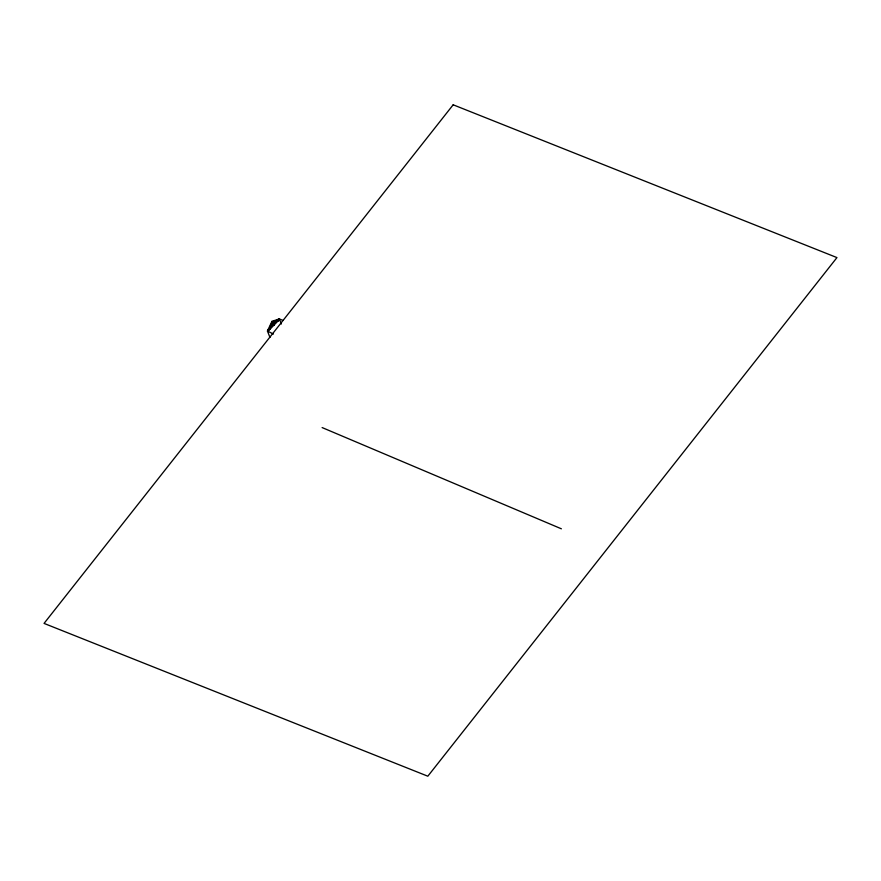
<?xml version="1.0" encoding="UTF-8"?>
<svg xmlns="http://www.w3.org/2000/svg" width="881" height="881" viewBox="0 0 881 881"><rect width="100%" height="100%" fill="white"/><g stroke="black" fill="none" stroke-linecap="round" stroke-linejoin="round"><path stroke-width="1.32" d="M269.531 329.274L269.146 328.679L267.956 329.879L268.738 330.32L279.354 319.583L278.594 319.142L271.965 321.367L267.956 329.879M278.198 320.937L278.594 319.142L269.146 328.679M268.738 330.32L269.872 327.886M269.641 327.622L272.262 322.138L276.469 320.64L277.295 321.058L270.423 328.062L269.641 327.622L276.469 320.64L277.24 321.08L273.044 322.567L270.423 328.062M269.949 337.412L267.428 331.014L279.321 318.9L282.933 320.431M278.253 319.957L272.736 321.807L271.965 321.367M273.815 325.144L273.903 325.375M322.127 427.571L561.384 528.809M267.428 331.014L273.429 334.042M277.449 320.299L278.286 320.662M272.262 322.138L273.044 322.567M273.22 324.66L273.639 325.221M269.916 329.109L269.355 328.888L269.828 329.384M279.321 318.9L281.336 324.021M453.175 104.795L44.05 623.407L427.825 776.205L836.95 257.593L453.175 104.795"/></g></svg>
